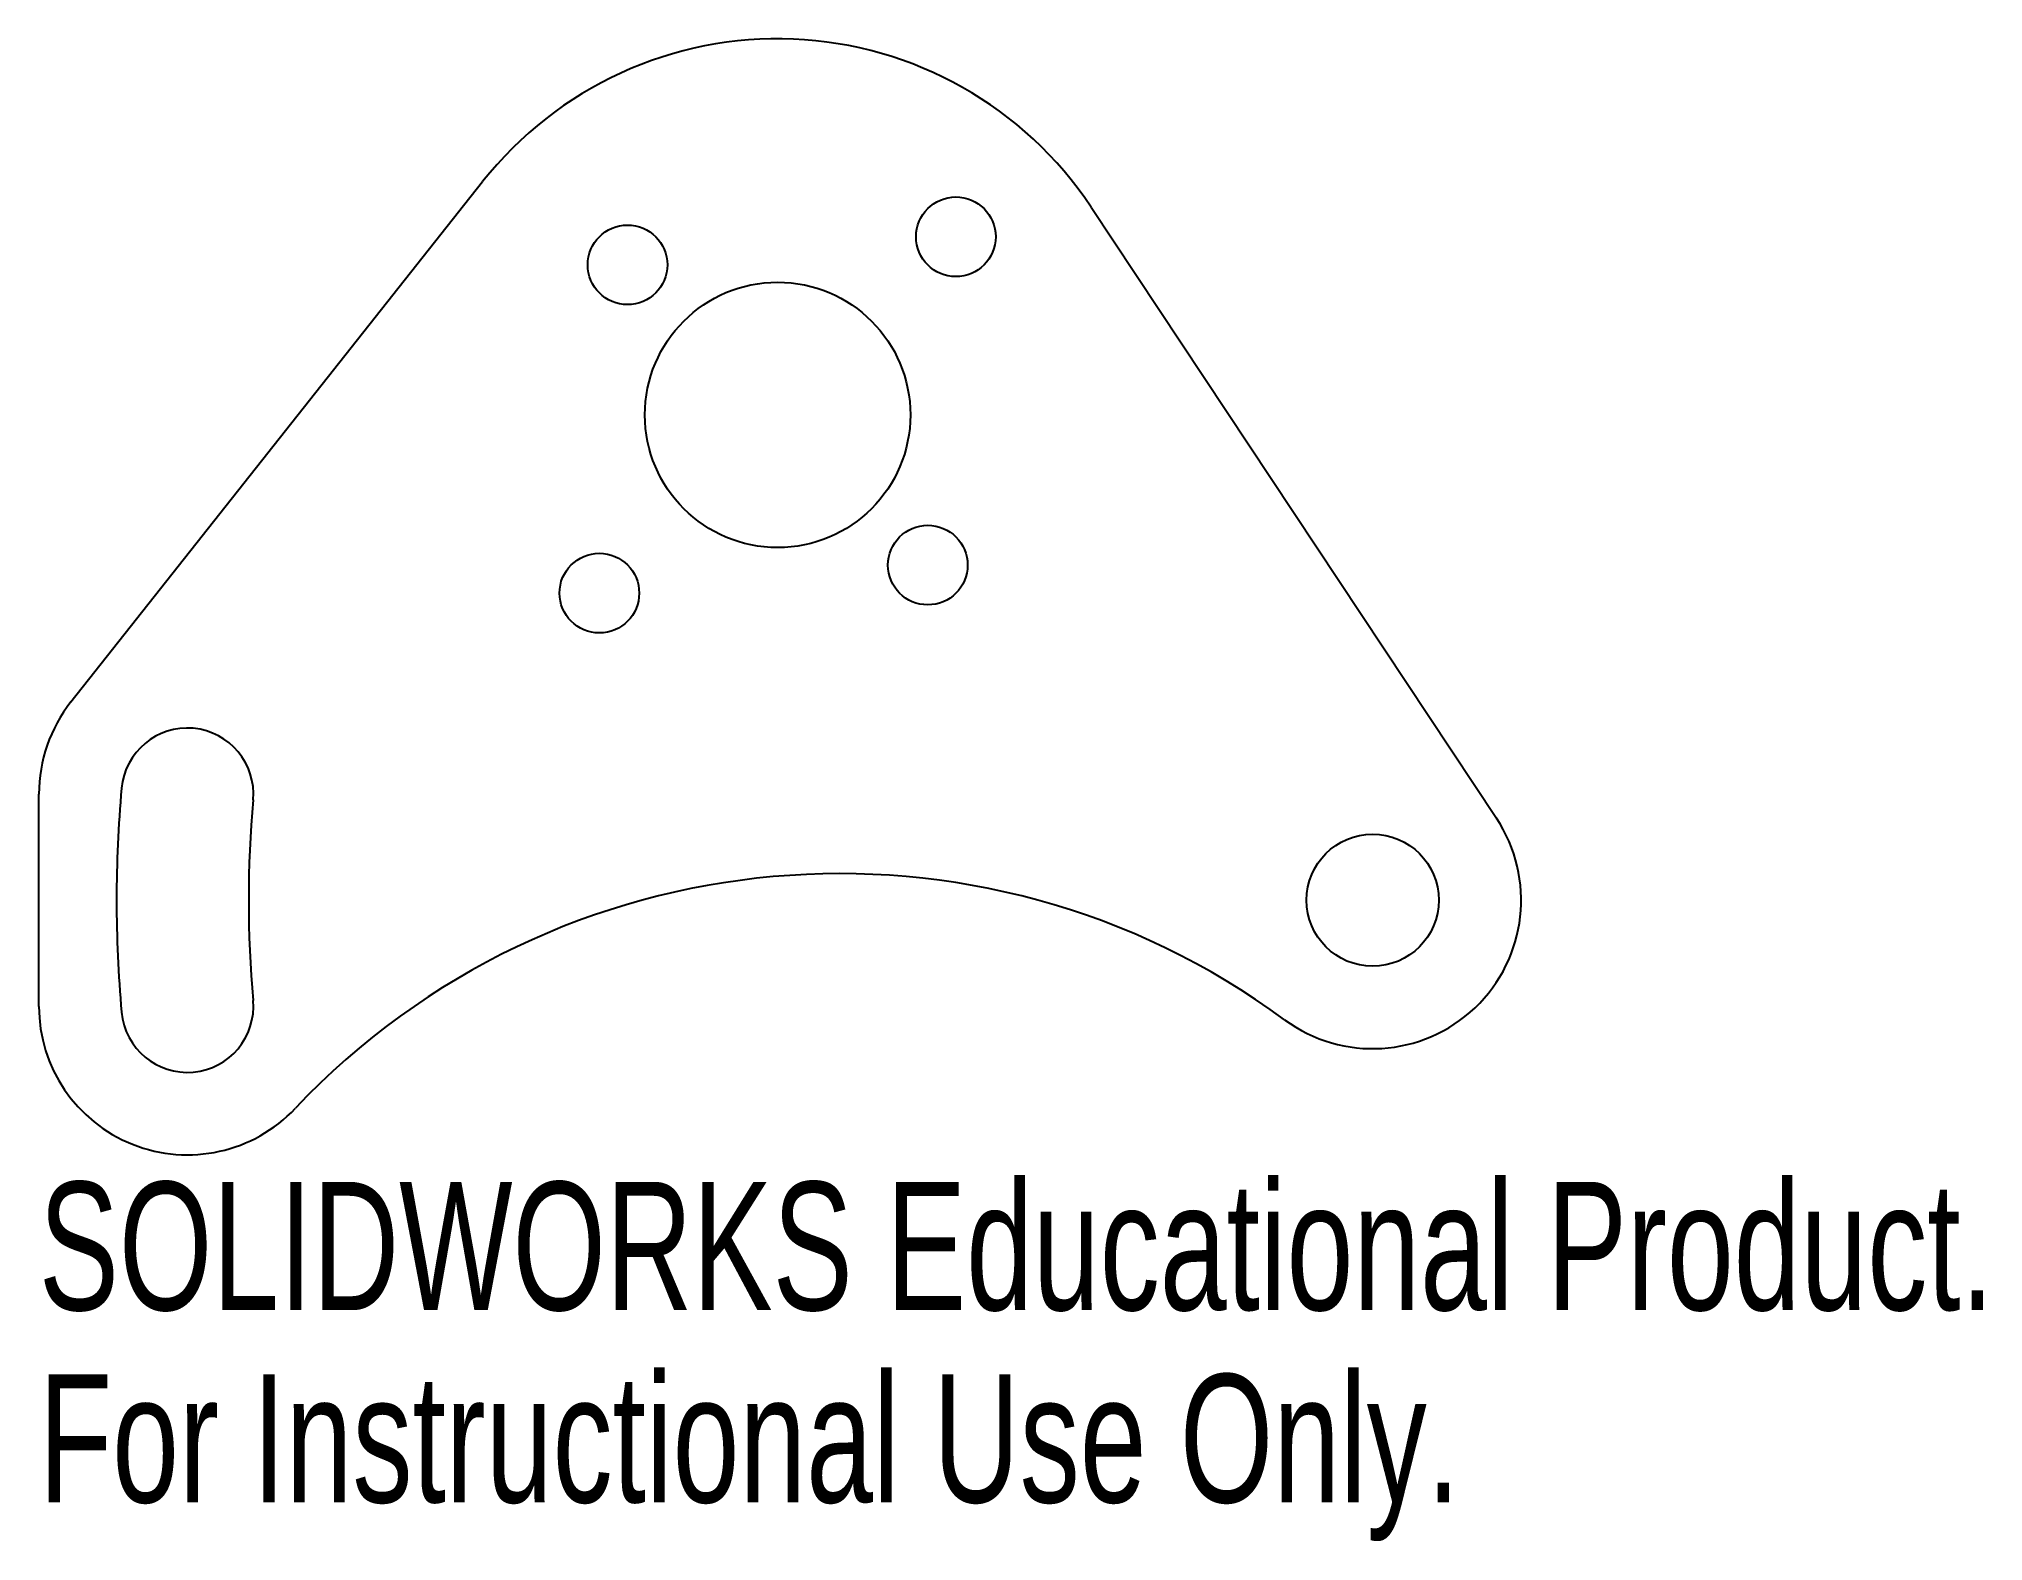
# Model space of a CAD drawing. Header units: inches. Extents: x -1.1 to 1.79, y 0.63 to 2.86.
import ezdxf

# ---------------------------------------------------------------- set-up
doc = ezdxf.new("R2010")
doc.units = ezdxf.units.IN
doc.header["$MEASUREMENT"] = 0
doc.styles.add('SLDTEXTSTYLE0', font='TXT', dxfattribs={"width": 0.7})

msp = doc.modelspace()

# ---------------------------------------------------------------- linework, layer by layer
at = {"color": 7, "linetype": 'Continuous', "lineweight": 25}
for p, q in [((-1.0485, 1.8772), (-0.4377, 2.6494)), ((0.4651, 2.6116), (1.0664, 1.7047)), ((-1.0961, 1.4255), (-1.0961, 1.7405))]:
    msp.add_line(p, q, dxfattribs=at)
for centre, radius in [((0.2645, 2.5676), 0.0591), ((-0.2227, 2.5259), 0.0591), ((0, 2.3032), 0.1969), ((0.2227, 2.0804), 0.0591), ((-0.2645, 2.0387), 0.0591), ((0.8828, 1.583), 0.098)]:
    msp.add_circle(centre, radius, dxfattribs=at)
for centre, radius, start, end in [((0, 2.3032), 0.5581, 33.5476, 141.6549), ((-0.8757, 1.7405), 0.2203, 141.6549, 180), ((-0.8757, 1.7405), 0.098, 354.8827, 174.8827), ((0.8828, 1.583), 1.8636, 174.8827, 185.1173), ((0.8828, 1.583), 1.6676, 174.8827, 185.1173), ((0.8828, 1.583), 0.2203, 233.6056, 33.5476), ((0.0925, 0.5108), 1.1116, 53.6056, 136.629), ((-0.8757, 1.4255), 0.2203, 180, 316.629), ((-0.8757, 1.4255), 0.098, 185.1173, 5.1173)]:
    msp.add_arc(centre, radius, start, end, dxfattribs=at)

# ---------------------------------------------------------------- texts
at = {"color": 7, "linetype": 'Continuous', "char_height": 0.1903, "attachment_point": 1, "style": 'SLDTEXTSTYLE0'}
for s, insert in [('SOLIDWORKS Educational Product.', (-1.0961, 1.165)), ('For Instructional Use Only.', (-1.0961, 0.8796))]:
    msp.add_mtext(s, dxfattribs=dict(at, insert=insert))

doc.saveas('drawing.dxf')
